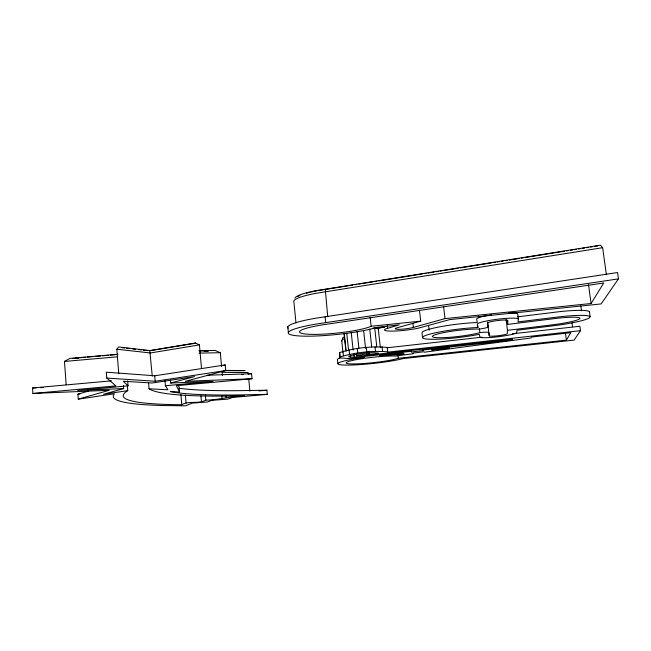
<?xml version="1.0" encoding="UTF-8"?>
<svg xmlns="http://www.w3.org/2000/svg" width="651" height="651" viewBox="0 0 651 651"><rect width="100%" height="100%" fill="white"/><g stroke="black" fill="none" stroke-linecap="round" stroke-linejoin="round"><path stroke-width="0.98" d="M506.096 319.584L507.446 330.334L507.308 333.629A9.098 0.985 -7 0 1 498.316 335.713A9.098 0.985 -7 0 1 489.251 335.835L487.55 322.082M507.446 330.334L552.447 324.825A26.357 2.986 -7.4 0 0 579.886 318.551A26.341 2.978 -7.4 0 0 555.01 318.559L507.682 324.401L507.845 320.536A10.156 1.229 -7.1 0 0 497.722 320.536A10.156 1.229 -7.1 0 0 487.689 323.034L488.152 326.81A10.335 1.212 -7 0 1 479.169 329.121L476.475 329.048A26.374 3.035 -6.8 0 0 450.476 331.424A26.374 3.035 -6.8 0 0 432.777 335.835L432.345 336.681L433.696 337.299A26.374 3.035 -6.8 0 0 477.419 333.271L479.868 332.596A9.83 1.099 -6.9 0 1 488.86 332.612L489.251 335.835M606.382 274.706L602.647 247.689L600.425 245.175L325.288 289.199L327.73 316.785M589.407 312.39L589.448 311.805A36.513 4.305 -7.5 0 0 559.714 311.642L517.39 316.866M589.448 311.805L590.115 316.736L589.293 317.948A36.554 4.134 -7.4 0 1 556.524 325.386L517.008 330.252L516.723 332.547L516.113 333.084A18.635 2.026 -7 0 1 498.381 336.722A18.635 2.026 -7 0 1 480.552 337.413L479.917 337.039L479.339 334.272L477.256 334.712A36.326 4.183 -6.8 0 1 424.517 338.723L422.572 337.885L422.019 333.084L422.515 331.888A36.31 4.354 -6.8 0 1 475.027 322.603L477.329 322.538L476.63 319.128L477.126 318.469A20.783 2.62 -7.2 0 1 488.144 315.344M512.321 333.8L579.886 326.257L580.472 330.667L387.76 352.134L387.19 347.431C371.355 346.023 354.819 347.878 339.627 352.565L339.993 357.904L348.798 358.546L364.259 357.448M339.993 357.904L339.627 352.565M508.455 312.993A20.783 2.62 -7.2 0 1 517.171 313.473L517.716 314.002L518.367 319.145L518.033 321.895L560.381 316.703A36.537 4.134 -7.4 0 1 590.115 316.736M422.572 337.885L423.069 336.73A36.326 4.183 -6.8 0 1 475.637 327.591L477.932 327.518L477.696 325.524M356.74 355.601L364.511 354.25L369.727 354.217A4.874 0.513 -6.2 0 0 374.309 354.022A4.874 0.513 -6.2 0 0 378.654 353.216C370.509 351.784 357.92 353.534 348.871 356.219L348.765 356.829L350.661 357.187L359.173 357.008L411.033 351.345L411.603 351.939L422.898 350.572L422.483 350.067L512.508 340.05L512.589 339.163L363.535 355.763L356.577 355.885L356.52 353.591M566.378 340.123L570.829 332.677L531.297 337.08L531.061 337.983L424.273 352.224L423.891 351.768L412.734 353.111L413.287 353.688L395.613 356.04A27.171 2.694 -6.2 0 0 353.973 360.117A27.171 2.694 -6.2 0 0 358.359 363.819A27.171 2.694 -6.2 0 0 398.249 358.278L566.378 340.123L565.467 333.271M420.725 321.13L396.85 327.86A9.952 1.269 -6.5 0 0 399.698 329.3A9.952 1.269 -6.5 0 0 413.352 327.412L444.999 318.624L591.075 303.504L603.754 282.973L329.333 323.864A37.172 5.013 -6 0 0 308.33 334.232A37.172 5.013 -6 0 0 371.127 326.265L420.725 321.13L419.464 310.21M580.472 330.667L574.141 340.099L403.075 358.587A35.536 3.532 -6.2 0 1 345.063 365.081A35.536 3.532 -6.2 0 1 362.989 357.602L364.08 357.464M618.45 278.872L601.15 303.927L449.686 319.608L418.658 328.088A20.816 2.653 -6.5 0 1 393.814 331.082A20.816 2.653 -6.5 0 1 385.425 328.999L399.242 324.833L377.002 327.339A48.548 6.551 -6 0 1 299.777 335.997A48.548 6.551 -6 0 1 316.923 323.938L618.45 278.872L617.571 272.541L316.321 318.127A48.524 6.811 -6 0 0 288.124 328.218M118.767 373.796L116.83 349.221L118.612 346.959L149.754 350.563L195.357 343.004L199.418 344.892L201.525 368.637M378.093 329.129C379.216 327.681 374.113 328.267 373.031 328.08M66.166 384.765L64.473 361.435L69.795 358.441L117.977 354.25M123.446 385.53L123.69 388.566L103.509 394.254L127.767 390.641A293.87 25.723 -6.4 0 0 181.792 404.719C189.156 400.446 198.409 404.279 205.822 400.113C219.013 400.031 231.341 395.946 244.548 395.743A303.024 28.807 -6.6 0 1 149.071 388.802L148.583 382.91M340.082 356.943C355.324 352.378 371.819 350.531 387.679 351.817L387.76 352.134M192.517 343.915L195.357 343.004M179.041 388.289A291.388 29.116 -6.6 0 0 238.616 390.665L266.886 390.234L267.276 394.36L232.383 397.476L227.834 399.128L211.819 400.324L207.409 402.001L192.216 403.14L185.478 405.825L164.426 405.54A304.367 26.715 -6.4 0 1 113.258 395.841L114.34 393.79L78.275 399.144L77.908 394.205L88.56 391.048M78.275 399.144L109.303 390.266L32.924 393.473L32.55 387.972L111.451 380.835M223.293 365.463L225.213 364.934L225.726 370.557L185.291 381.291L252.027 378.752L251.546 373.707L207.067 375.245M170.416 380.062L170.668 383.016L194.429 376.628L152.033 383.024L123.275 381.242L128.06 385.864L77.681 390.462L123.69 388.566M151.333 350.515L191.557 343.85M199.418 344.892L150.357 352.972L116.83 349.221M325.736 289.394L348.814 285.708M350.816 285.382L352.826 285.065M354.828 284.739L356.838 284.422M358.839 284.105L360.849 283.779M362.859 283.462L372.893 281.85M374.895 281.533L376.905 281.216M378.906 280.89L422.051 273.99M424.061 273.672L426.063 273.347M428.073 273.029L434.087 272.069M436.097 271.744L438.107 271.426M440.109 271.101L442.119 270.783M444.12 270.466L458.166 268.212M460.176 267.895L491.277 262.923M493.287 262.597L495.289 262.28M497.299 261.962L499.309 261.637M501.311 261.32L503.321 260.994M505.322 260.677L507.332 260.351M509.334 260.034L519.368 258.431M521.378 258.105L523.388 257.788M525.39 257.462L564.523 251.205M566.525 250.887L568.535 250.57M570.536 250.244L572.546 249.927M574.548 249.602L576.558 249.284M578.568 248.959L580.57 248.641M582.58 248.324L584.582 247.998M586.592 247.681L588.602 247.356M590.603 247.038L592.613 246.713M594.615 246.395L597.626 245.915M602.647 247.689L317.232 293.096A39.874 6.591 -6 0 0 293.788 301.031L296.002 323.083M325.288 289.199L317.525 290.411A38.442 6.461 -6 0 0 294.919 298.134M32.924 393.473L115.919 385.897L106.772 378.076L106.316 372.185L154.735 375.79L225.213 364.934M106.772 378.076L155.182 381.25L225.726 370.557M77.908 394.205L79.91 393.904M398.892 354.714L404.133 354.014L403.172 353.119L379.533 355.747L382.194 355.511A35.536 3.532 -6.2 0 1 398.681 354.714L398.697 353.029M376.921 327.884L383.984 327.087M378.874 327.811L383.919 327.241M387.28 347.764L482.065 337.177M376.839 328.023L383.919 327.298M376.962 328.039L384.033 327.315M165.004 380.762L165.427 385.742L212.999 381.372L170.668 383.016M252.027 378.752L176.397 385.709L179.53 392.008L170.236 391.552L170.822 391.682A291.575 27.635 -6.6 0 0 239.015 394.929L267.276 394.36M241.464 374.626L243.482 374.447M248.519 373.983L251.546 373.707M258.911 390.934L266.886 390.234M78.307 357.871L75.296 358.131L78.291 358.074M80.317 357.7L85.338 357.261M87.34 357.09L93.37 356.561M95.371 356.39L100.392 355.951M102.402 355.78L108.432 355.251M110.434 355.08L115.455 354.64M64.473 361.435L117.685 356.797M204.186 351.247L208.222 350.897M206.18 351.239L208.174 351.06M243.132 370.728L245.077 370.557L231.284 370.476A300.428 37.782 -6.8 0 1 225.14 370.37M32.55 387.972L36.57 387.817M40.59 387.662L43.601 387.548M72.831 358.375L78.909 358.245M199.108 353.119L220.315 352.712L221.584 366.651M199.043 350.726L215.172 350.45L220.315 352.712M199.173 350.913L208.23 350.751M149.071 388.802L167.934 389.786L165.427 385.742M121.599 347.642L124.569 347.984M126.554 348.212L129.533 348.554M132.511 348.903L135.481 349.245M138.46 349.587L141.438 349.929M143.415 350.157L147.386 350.612M518.367 319.145L517.822 318.64A20.799 2.523 -7.1 0 0 497.698 319.202A20.799 2.523 -7.1 0 0 477.753 323.604L477.256 324.239L477.932 327.518M177.935 384.765L179.123 387.264L179.53 392.008M149.754 350.563L152.277 376.18M588.52 284.707L591.075 303.504M580.83 305.864L581.506 310.877M571.985 322.888L572.506 326.818M507.186 320.43L507.682 324.401M478.599 315.727L478.843 317.737M479.388 328.665L479.868 332.596M443.591 306.711L444.999 318.624M428.545 325.321L429.115 330.22M422.702 348.863L422.898 350.572M412.905 323.482L413.352 327.412M411.408 350.23L411.603 351.939M397.924 355.348L398.249 358.278M387.288 325.484L387.589 328.153M382.064 346.812L382.552 351.239M378.304 328.991L380.355 347.61M374.732 328.071L376.791 346.877M375.017 346.934L375.505 351.385M370.15 317.314L371.127 326.265M369.744 329.08L371.697 346.967M369.198 352.167L369.41 354.185M368.45 352.077L368.669 354.087M366.35 347.553L366.83 352.02M366.627 352.085L366.847 354.103M363.616 330.488L365.553 348.407M357.09 331.245L358.913 348.163M357.277 348.594L357.757 353.054M356.357 353.875L356.577 355.885M353.981 354.274L354.299 357.244M351.206 332.238L353.111 350.092M350.45 355.194L350.661 357.187M349.091 349.896L349.563 354.347M346.755 333.32L348.545 350.108M344.233 333.369L346.112 351.044M344.037 333.239L345.901 350.799M342.939 351.288L343.402 355.706M341.694 340.416L342.931 352.093M337.845 363.657L337.413 359.539A35.52 3.67 -6.2 0 1 339.798 357.993M325.118 316.817L325.728 322.644M287.807 326.818L288.36 332.417M248.316 374.471L248.137 372.502L232.244 372.437A299.094 36.838 -6.7 0 1 222.137 372.266M248.69 378.418L249.894 391.218M225.978 395.369L226.166 397.379M222.04 371.623L222.398 375.611M221.788 395.93L222.056 398.908M205.382 395.124L205.822 400.113M200.939 395.914L201.468 401.813M185.389 395.051L186.072 402.961M180.921 394.587L181.792 404.719M154.735 375.79L155.182 381.25M127.661 380.851L128.06 385.864M127.368 385.701L127.767 390.641M297.784 296.571A37.026 6.225 -6 0 1 299.924 295.424M306.263 293.219A37.026 6.225 -6 0 1 310.177 292.209M311.227 291.965A37.026 6.225 -6 0 1 317.086 290.769M318.119 290.582A37.026 6.225 -6 0 1 324.759 289.532M342.06 341.002A29.181 3.556 -6.2 0 1 343.687 338.951M342.865 338.837A28.131 3.483 -6.2 0 1 344.444 336.836M489.829 315.043A20.783 2.62 -7.2 0 1 491.562 314.75M242.213 370.696A301.861 37.978 -6.8 0 1 225.799 370.549M449.084 348.008L431.825 349.929L449.084 348.008"/></g></svg>
